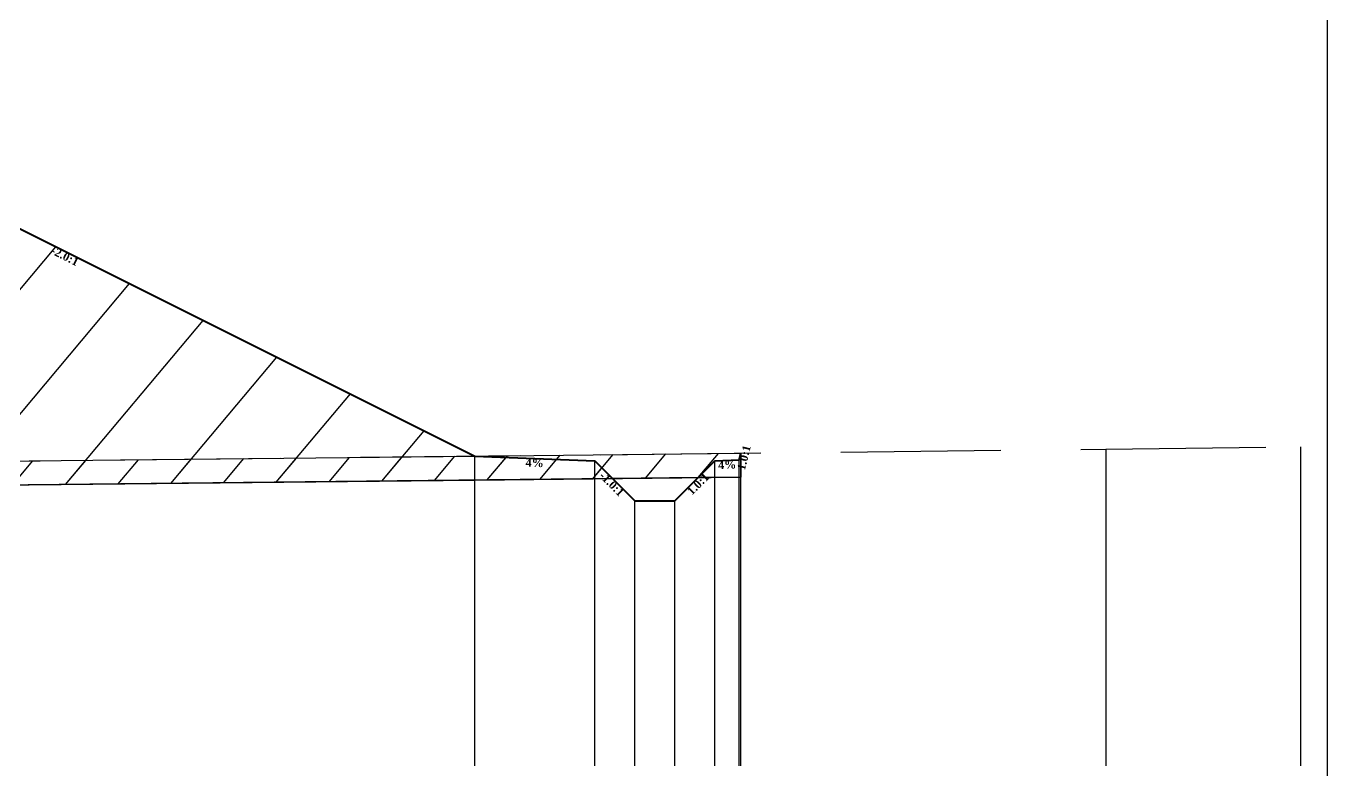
# Model space of a CAD drawing. Header units: millimetres. Extents: x 2762 to 3076, y 916 to 3305.
# Drawn here: x 2831.14 to 2847.39, y 3286.73 to 3296.03 of the extents above; entities that cross this region are included whole.
import ezdxf

# ---------------------------------------------------------------- set-up
doc = ezdxf.new("R2010")
doc.units = ezdxf.units.MM
doc.header["$LTSCALE"] = 2
doc.linetypes.add('CACHE', pattern=[9.525, 6.35, -3.175])
doc.linetypes.add('DASHED', pattern=[0.75, 0.5, -0.25])
doc.layers.add('C-ROAD-CORR', color=5, linetype='Continuous')
doc.layers.add('C-ROAD-SCTN', color=7, linetype='Continuous')
doc.styles.add('C3D_Etiquette', font='romans.shx')

msp = doc.modelspace()

# ---------------------------------------------------------------- hatches: boundary and pattern name
at = {"linetype": 'Continuous', "lineweight": -3}
h = msp.add_hatch(dxfattribs=at)
h.set_pattern_fill('_U', color=3, angle=50, style=0, pattern_type=0)
h.set_pattern_definition([(50, (2839.5324, 3290.3878), (-0.766044, 0.642788), [])])
h.paths.add_polyline_path([(2839.532, 3290.388), (2839.742, 3290.597), (2840.042, 3290.609), (2840.063, 3290.694), (2840.063, 3290.394)])
h.paths.add_polyline_path([(2805.928, 3291.006), (2806.122, 3291.2), (2807.622, 3291.26), (2816.158, 3295.528), (2824.155, 3295.848), (2826.551, 3295.752), (2836.742, 3290.657), (2838.242, 3290.597), (2838.463, 3290.376), (2826.315, 3290.243), (2824.056, 3290.263), (2823.296, 3290.299), (2821.302, 3290.321), (2817.46, 3290.486), (2808.811, 3290.928)])
h.paths.add_polyline_path([(2804.287, 3291.051), (2804.287, 3291.351), (2804.322, 3291.212), (2804.622, 3291.2), (2804.785, 3291.037)])
h = msp.add_hatch(dxfattribs=at)
h.set_pattern_fill('_U', color=150, scale=0.5, angle=50, style=0, pattern_type=0)
h.set_pattern_definition([(50, (2839.5324, 3290.3878), (-0.383022, 0.321394), [])])
h.paths.add_polyline_path([(2839.532, 3290.388), (2839.742, 3290.597), (2840.042, 3290.609), (2840.063, 3290.694), (2840.063, 3290.394)])
h.paths.add_polyline_path([(2836.742, 3290.657), (2840.063, 3290.694), (2840.042, 3290.609), (2839.742, 3290.597), (2839.532, 3290.388), (2838.463, 3290.376), (2838.242, 3290.597)])
h.paths.add_polyline_path([(2805.928, 3291.006), (2806.122, 3291.2), (2807.622, 3291.26), (2808.811, 3291.228), (2817.46, 3290.786), (2821.302, 3290.621), (2823.296, 3290.599), (2824.056, 3290.563), (2826.315, 3290.543), (2836.742, 3290.657), (2838.242, 3290.597), (2838.463, 3290.376), (2826.315, 3290.243), (2824.056, 3290.263), (2823.296, 3290.299), (2821.302, 3290.321), (2817.46, 3290.486), (2808.811, 3290.928)])
h.paths.add_polyline_path([(2804.287, 3291.351), (2807.622, 3291.26), (2806.122, 3291.2), (2805.928, 3291.006), (2804.785, 3291.037), (2804.622, 3291.2), (2804.322, 3291.212)])
h.paths.add_polyline_path([(2804.287, 3291.051), (2804.287, 3291.351), (2804.322, 3291.212), (2804.622, 3291.2), (2804.785, 3291.037)])
h = msp.add_hatch(dxfattribs=at)
h.set_pattern_fill('_U', color=1, angle=50, style=0, pattern_type=0)
h.set_pattern_definition([(50, (2838.4629, 3290.3761), (-0.766044, 0.642788), [])])
h.paths.add_polyline_path([(2838.463, 3290.376), (2839.532, 3290.388), (2839.242, 3290.097), (2838.742, 3290.097)])
h.paths.add_polyline_path([(2804.785, 3291.037), (2805.928, 3291.006), (2805.622, 3290.7), (2805.122, 3290.7)])

# ---------------------------------------------------------------- linework, layer by layer
at = {"color": 253, "linetype": 'Continuous', "lineweight": -3}
for p, q in [((2826.551, 3295.752), (2836.742, 3290.657)), ((2826.315, 3290.543), (2836.742, 3290.657)), ((2836.742, 3290.657), (2840.063, 3290.694)), ((2838.242, 3290.597), (2836.742, 3290.657)), ((2836.742, 3290.657), (2838.242, 3290.597)), ((2836.742, 3290.657), (2838.242, 3290.597)), ((2838.463, 3290.376), (2838.242, 3290.597)), ((2838.242, 3290.597), (2838.463, 3290.376)), ((2838.242, 3290.597), (2838.463, 3290.376)), ((2839.532, 3290.388), (2839.742, 3290.597)), ((2839.742, 3290.597), (2839.532, 3290.388)), ((2839.532, 3290.388), (2839.742, 3290.597)), ((2839.742, 3290.597), (2840.042, 3290.609)), ((2840.042, 3290.609), (2839.742, 3290.597)), ((2839.742, 3290.597), (2840.042, 3290.609)), ((2840.042, 3290.609), (2840.063, 3290.694)), ((2840.063, 3290.694), (2840.042, 3290.609)), ((2840.042, 3290.609), (2840.063, 3290.694)), ((2840.063, 3290.694), (2840.063, 3290.394)), ((2840.063, 3290.694), (2840.063, 3290.394)), ((2838.463, 3290.376), (2826.315, 3290.243)), ((2838.463, 3290.376), (2826.315, 3290.243)), ((2839.532, 3290.388), (2838.463, 3290.376)), ((2838.463, 3290.376), (2839.532, 3290.388)), ((2838.742, 3290.097), (2838.463, 3290.376)), ((2839.532, 3290.388), (2839.242, 3290.097)), ((2840.063, 3290.394), (2839.532, 3290.388)), ((2840.063, 3290.394), (2839.532, 3290.388)), ((2839.242, 3290.097), (2838.742, 3290.097))]:
    msp.add_line(p, q, dxfattribs=at)
at = {"color": 105, "linetype": 'DASHED', "lineweight": -3, "ltscale": 2}
for p, q in [((2844.625, 3290.744), (2847.055, 3290.773)), ((2826.315, 3290.543), (2844.625, 3290.744))]:
    msp.add_line(p, q, dxfattribs=at)
at = {"color": 98, "linetype": 'CACHE', "lineweight": -3}
for p, q in [((2847.055, 3290.773), (2847.055, 3286.784)), ((2844.625, 3290.744), (2844.625, 3286.784))]:
    msp.add_line(p, q, dxfattribs=at)
at = {"color": 8, "linetype": 'CACHE', "lineweight": -3}
for p, q in [((2836.742, 3286.784), (2836.742, 3290.657)), ((2838.242, 3286.784), (2838.242, 3290.597)), ((2839.742, 3286.784), (2839.742, 3290.597)), ((2840.042, 3286.784), (2840.042, 3290.609)), ((2840.063, 3286.784), (2840.063, 3290.694)), ((2838.742, 3286.784), (2838.742, 3290.097)), ((2839.242, 3286.784), (2839.242, 3290.097))]:
    msp.add_line(p, q, dxfattribs=at)
at = {"color": 6, "linetype": 'Continuous', "lineweight": -3}
for p, q in [((2826.315, 3290.243), (2836.742, 3290.357)), ((2836.742, 3290.357), (2840.063, 3290.394))]:
    msp.add_line(p, q, dxfattribs=at)
msp.add_lwpolyline([(2790.181, 3305.145), (2847.387, 3305.145), (2847.387, 3275.645), (2790.181, 3275.645)], close=True)
at = {"layer": 'C-ROAD-CORR', "color": 1, "linetype": 'Continuous', "lineweight": 40}
for p, q in [((2826.551, 3295.752), (2836.742, 3290.657)), ((2836.742, 3290.657), (2838.242, 3290.597)), ((2838.242, 3290.597), (2838.742, 3290.097)), ((2839.242, 3290.097), (2839.742, 3290.597)), ((2839.742, 3290.597), (2840.042, 3290.609)), ((2840.042, 3290.609), (2840.063, 3290.694)), ((2838.742, 3290.097), (2839.242, 3290.097))]:
    msp.add_line(p, q, dxfattribs=at)
at = {"layer": 'C-ROAD-CORR', "color": 1, "linetype": 'Continuous', "lineweight": -3}
for p, q in [((2838.242, 3290.597), (2838.742, 3290.097)), ((2839.242, 3290.097), (2839.742, 3290.597))]:
    msp.add_line(p, q, dxfattribs=at)
at = {"layer": 'C-ROAD-SCTN', "color": 154, "linetype": 'Continuous', "lineweight": -3}
for p, q in [((2826.551, 3295.752), (2836.742, 3290.657)), ((2836.742, 3290.657), (2838.242, 3290.597)), ((2838.242, 3290.597), (2838.742, 3290.097)), ((2839.242, 3290.097), (2839.742, 3290.597)), ((2839.742, 3290.597), (2840.042, 3290.609)), ((2840.042, 3290.609), (2840.063, 3290.694)), ((2838.742, 3290.097), (2839.242, 3290.097))]:
    msp.add_line(p, q, dxfattribs=at)
at = {"layer": 'C-ROAD-SCTN', "color": 1, "linetype": 'Continuous', "lineweight": -3}
for p, q in [((2826.551, 3295.752), (2836.742, 3290.657)), ((2836.742, 3290.657), (2838.242, 3290.597)), ((2838.242, 3290.597), (2838.742, 3290.097)), ((2839.242, 3290.097), (2839.742, 3290.597)), ((2839.742, 3290.597), (2840.042, 3290.609)), ((2840.042, 3290.609), (2840.063, 3290.694)), ((2838.742, 3290.097), (2839.242, 3290.097))]:
    msp.add_line(p, q, dxfattribs=at)

# ---------------------------------------------------------------- texts
at = {"color": 7, "linetype": 'Continuous', "lineweight": -3, "char_height": 0.1, "attachment_point": 2, "style": 'C3D_Etiquette'}
for s, insert, width, rotation in [('{\\fTimes New Roman|b1|i0|c0|p18;-2.0:1}', (2831.645, 3293.201), 0.34598, 333.4349), ('{\\fTimes New Roman|b1|i0|c0|p18;1.0:1}', (2840.056, 3290.65), 0.29446, 75.9638), ('{\\fTimes New Roman|b1|i0|c0|p18;4%}', (2837.492, 3290.623), 0.42071, 357.7094), ('{\\fTimes New Roman|b1|i0|c0|p18;4%}', (2839.892, 3290.599), 0.37094, 2.2906), ('{\\fTimes New Roman|b1|i0|c0|p18;-1.0:1}', (2838.489, 3290.344), 0.34598, 315), ('{\\fTimes New Roman|b1|i0|c0|p18;1.0:1}', (2839.495, 3290.344), 0.29001, 45)]:
    msp.add_mtext(s, dxfattribs=dict(at, insert=insert, width=width, rotation=rotation))

doc.saveas('drawing.dxf')
